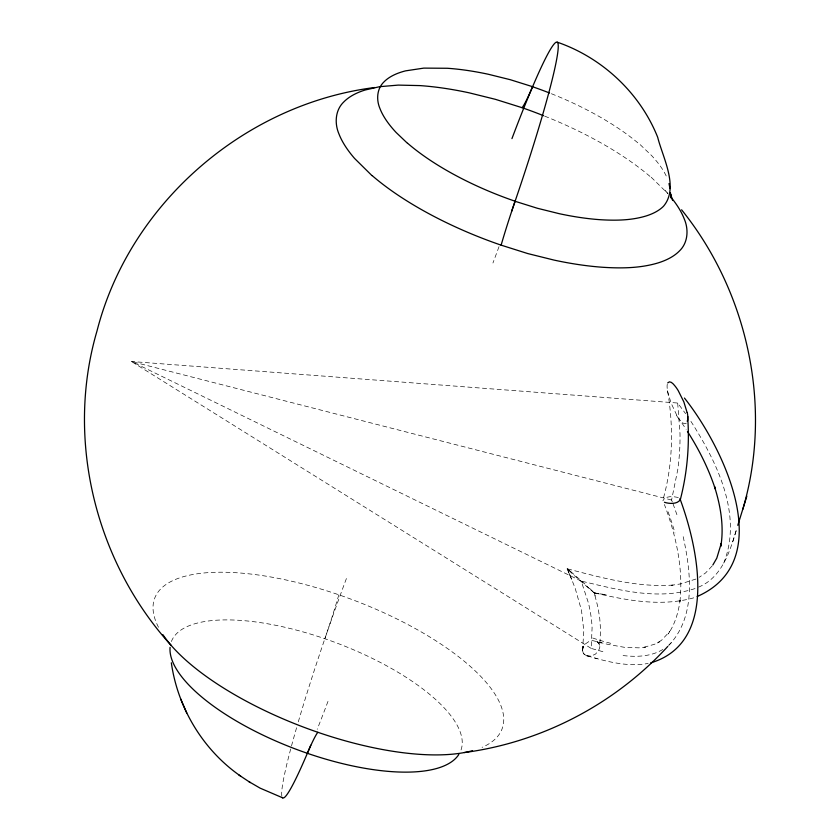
<?xml version="1.0" encoding="UTF-8"?>
<svg xmlns="http://www.w3.org/2000/svg" width="840" height="840" viewBox="0 0 840 840"><rect width="100%" height="100%" fill="white"/><g stroke="black" fill="none" stroke-linecap="round" stroke-linejoin="round"><path stroke-width="0.63" stroke-dasharray="4.2 3.15" d="M678.311 497.606C673.575 496.272 665.007 495.6 662.875 500.829M586.876 655.872L583.926 654.045L582.561 650.937L583.8 630.609L581.469 610.292L575.253 588.557L567.662 569.09A25.357 0.924 42.7 0 1 569.048 570.192M602.889 651.683L591.171 648.407L592.085 627.879A236.88 152.093 22.5 0 0 588.378 602.826L581.207 581.081L131.46 361.505L677.691 403.032L685.619 413.69M582.834 648.47L583.18 646.086L582.529 650.633L583.443 653.404L585.617 655.357C605.755 661.3 626.997 667.296 648.123 663.442M667.264 384.279L667.118 385.434A25.357 17.451 48.3 0 0 667.275 389.078C673.722 425.933 673.197 464.216 662.823 500.325M672.304 501.911L671.58 500.031L677.733 469.833A236.88 235.893 -33.2 0 0 680.012 433.745L677.691 403.032M698.513 587.118C721.99 577.647 730.118 550.977 736.67 528.948M732.669 541.937L736.943 528.171M723.702 563.136C743.159 514.374 716.499 461.339 690.344 420.473M712.121 565.981L705.495 573.017L699.269 577.248M668.661 645.509C696.339 616.697 690.974 572.229 683.141 536.445M686.301 423.171C684.38 425.177 680.358 421.239 679.004 418.793L686.112 429.261M668.892 645.025L671.255 642.747M662.833 649.467C650.475 656.943 635.334 657.163 621.4 655.357M695.982 579.023L680.726 583.895L671.36 585.312L674.111 584.986C637.76 587.811 602.112 577.836 567.263 568.806L571.022 577.994M695.026 588.567C657.783 600.779 617.999 589.732 581.207 581.081M693.735 597.839C661.049 607.005 626.567 600.306 594.248 592.861L587.937 586.782M593.313 591.927L594.206 592.904L606.784 594.92L594.269 592.956L598.038 607.667L599.75 618.513L600.537 629.36L599.771 647.399L598.395 651.095L595.266 654.245L591.055 656.009L586.992 655.904M582.529 650.633L583.191 647.115L585.438 643.902L588.861 641.571L592.694 640.615L608.171 644.438L624.33 647.294L638.883 647.85L645.519 647.168L642.631 647.63L654.465 644.291L659.537 641.718L656.943 643.409L661.678 640.111L669.837 631.386L668.231 633.917C675.108 623.973 678.447 612.098 680.117 600.243L679.749 603.099C683.728 569.604 676.169 535.773 664.409 504.515M671.58 500.031L131.46 361.505L591.171 648.407M599.12 642.138L601.734 642.904L596.704 641.434L598.878 643.388L599.792 646.159L598.878 643.388L596.704 641.434M587.559 655.914L590.111 656.659M594.583 657.951L597.198 658.718M594.132 592.851L576.88 577.804A34.923 1.302 42.7 0 1 574.035 575.274L568.9 570.591M570.727 571.567L585.154 584.188M640.185 144.669L651.483 155.442A158.361 58.233 20.6 0 1 666.278 176.106M651.242 177.282L667.874 193.609M568.796 570.486L567.158 568.869L569.95 571.567M594.248 592.861L595.182 595.938M667.663 193.316L665.364 190.607L667.852 193.62M567.126 568.837L571.851 579.936M676.756 415.191L671.16 403.242L667.821 392.375A40.446 27.846 48.3 0 1 667.254 389.067M673.029 503.8L676.998 514.92M158.508 627.291A185.566 68.239 20.6 0 1 350.185 598.857A185.566 68.239 20.6 0 1 482.076 747.348M338.835 594.783A83.948 6.048 -71 0 1 324.87 638.715M171.392 641.529A154.634 56.868 20.6 0 1 338.079 643.524A154.634 56.868 20.6 0 1 460.268 751.852M327.989 701.379A167.895 12.096 -71 0 1 317.216 729.299M281.894 796.299A167.895 12.096 -71 0 1 296.877 726.736M298.305 721.844A167.895 12.096 -71 0 1 346.994 576.996M551.397 93.723A153.951 56.616 20.6 0 1 640.006 144.669M544.688 116.141A184.737 67.935 20.6 0 1 651.021 177.282M499.013 246.656A167.895 12.096 -71 0 1 492.944 263.004M610.796 643.325A330.015 91.739 39.2 0 1 591.413 637.591M668.105 511.854A330.404 157.048 43.5 0 1 674.95 533.001M678.773 418.908A32.539 21.934 50.3 0 1 676.515 415.265M586.866 586.236A32.487 1.575 44.4 0 1 589.281 588.504M569.026 570.171A39.386 1.439 42.7 0 1 570.749 571.589"/><path stroke-width="1.26" d="M687.519 420.157L687.267 421.355M742.77 509.407C772.957 407.474 748.094 292.341 681.597 209.8M737.793 525.305L746.823 496.219M667.684 382.925C670.394 379.439 674.352 385.256 675.938 387.198A34.976 24.056 48.3 0 1 678.248 390.684L683.855 401.909L687.078 412.461M712.845 565.005L716.793 558.149L721.298 543.291L720.836 546.21C724.185 526.187 720.51 505.722 714.504 486.56L715.25 488.891C708.55 468.615 698.964 449.379 687.446 431.435M667.79 646.422C614.901 704.057 541.926 742.255 464.342 752.567M697.158 596.526C779.184 560.543 722.6 446.009 684.443 398.055M650.643 662.897C719.177 642.653 697.914 546.851 679.928 498.645M374.64 87.517C244.597 103.982 129.476 203.648 96.999 330.981C65.163 439.32 95.466 562.013 171.119 645.372M379.008 86.835L365.054 90.027A190.491 70.056 20.6 0 0 343.928 101.808C335.16 109.998 334.404 123.47 338.982 134.012A190.291 69.983 20.6 0 0 354.575 158.434L371.973 175.623M380.069 86.646L398.233 85.103L419.906 85.596A189.347 69.626 20.6 0 1 469.088 92.809L495.411 99.33L522.113 107.698A184.737 67.935 20.6 0 1 543.575 115.7M372.194 175.634A184.737 67.935 20.6 0 0 501.113 245.144L527.793 253.575L554.106 260.106A189.347 69.626 20.6 0 0 603.267 267.309C621.611 268.454 640.416 268.243 658.15 262.899A190.502 70.056 20.6 0 0 679.298 251.097C688.065 242.907 688.821 229.435 684.232 218.883A190.291 69.983 20.6 0 0 670.782 197.001M557.319 42.189C602.259 57.708 640.049 93.009 657.688 137.267C662.602 157.164 679.34 187.446 663.569 206.189A158.75 58.38 20.6 0 1 645.939 216.017C631.166 220.479 615.489 220.647 600.201 219.702A157.784 58.023 20.6 0 1 559.24 213.685L537.317 208.247L515.077 201.285A83.948 6.048 -71 0 0 501.102 245.217M282.629 797.811L260.116 788.141L248.734 781.536M664.45 502.278C668.966 503.811 677.303 504.483 680.327 499.632C687.288 472.647 689.724 444.538 687.635 416.745M171.339 662.781C177.691 707.942 203.185 750.204 240.744 776.202M238.886 774.984L250.341 782.586M407.463 143.293L396.165 132.52A158.361 58.233 20.6 0 1 379.985 108.612C376.152 99.834 376.793 88.61 384.09 81.785A158.508 58.296 20.6 0 1 405.605 70.854L423.801 68.114L447.416 68.271A157.784 58.023 20.6 0 1 488.397 74.277L510.332 79.716L532.581 86.688A83.948 6.048 -71 0 1 522.113 107.698M180.716 699.038L186.732 712.929M672.651 200.487L670.75 194.639L671.528 198.524L670.415 192.801M669.018 183.53L669.942 188.559M472.511 750.677A185.566 68.239 20.6 0 1 304.962 727.661A185.566 68.239 20.6 0 1 162.918 634.683M307.356 753.312A83.948 6.048 -71 0 1 317.825 732.302M458.829 754.467A154.634 56.868 20.6 0 1 297.895 749.921A154.634 56.868 20.6 0 1 170.079 647.336M310.748 745.238A167.895 12.096 -71 0 1 282.387 797.57M515.088 201.222A153.951 56.616 20.6 0 1 407.652 143.293M532.571 86.751A153.951 56.616 20.6 0 1 549.528 92.988M511.949 138.621A167.895 12.096 -71 0 1 558.243 46.337A167.895 12.096 -71 0 1 511.613 211.334M687.267 412.482A35.889 25.935 46.5 0 1 687.813 416.798M687.771 416.787A22.523 16.076 47.5 0 1 687.666 420.221"/></g></svg>
